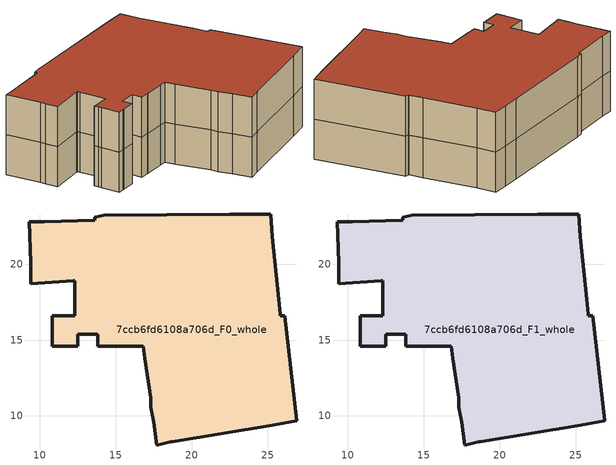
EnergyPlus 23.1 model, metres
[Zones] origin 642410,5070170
7ccb6fd6108a706d_F0_whole
 floor ground (EU_floor_Construction): 25.21,23.3 25.31,21.8 25.71,17.69 25.81,16.69 25.81,16.59 26.11,16.59 26.91,9.69 25.31,9.39 18.7,8.29 18.6,8.29 17.7,8.09 17.5,9.59 17.3,10.59 17.3,11.19 16.91,13.79 16.81,14.59 16.2,14.59 14.6,14.59 14.5,14.59 13.8,14.59 13.8,15.39 12.5,15.4 12.5,14.59 11.4,14.59 11.3,14.59 10.8,14.6 10.8,16 10.8,16.3 10.8,16.6 12.3,16.6 12.3,18.7 12.3,18.9 12.2,18.9 9.4,18.7 9.4,19.7 9.4,20.1 9.3,22.8 10.3,22.8 13.6,22.9 13.61,23.1 14.21,23.2 22.51,23.3 24.01,23.3 z0
 wall outside (EU_wall_Construction): 26.91,9.69 26.11,16.59 25.81,16.59 25.81,16.69 25.71,17.69 25.31,21.8 25.21,23.3 24.01,23.3 22.51,23.3 14.21,23.2 13.61,23.1 13.6,22.9 10.3,22.8 9.3,22.8 9.4,20.1 9.4,19.7 9.4,18.7 12.2,18.9 12.3,18.9 12.3,18.7 12.3,16.6 10.8,16.6 10.8,16.3 10.8,16 10.8,14.6 11.3,14.59 11.4,14.59 12.5,14.59 12.5,15.4 13.8,15.39 13.8,14.59 14.5,14.59 14.6,14.59 16.2,14.59 16.81,14.59 16.91,13.79 17.3,11.19 17.3,10.59 17.5,9.59 17.7,8.09 18.6,8.29 18.7,8.29 25.31,9.39 26.91,9.69 z0:3
7ccb6fd6108a706d_F1_whole
 floor to 7ccb6fd6108a706d_F0_whole (EU_floor_Construction): 25.21,23.3 25.31,21.8 25.71,17.69 25.81,16.69 25.81,16.59 26.11,16.59 26.91,9.69 25.31,9.39 18.7,8.29 18.6,8.29 17.7,8.09 17.5,9.59 17.3,10.59 17.3,11.19 16.91,13.79 16.81,14.59 16.2,14.59 14.6,14.59 14.5,14.59 13.8,14.59 13.8,15.39 12.5,15.4 12.5,14.59 11.4,14.59 11.3,14.59 10.8,14.6 10.8,16 10.8,16.3 10.8,16.6 12.3,16.6 12.3,18.7 12.3,18.9 12.2,18.9 9.4,18.7 9.4,19.7 9.4,20.1 9.3,22.8 10.3,22.8 13.6,22.9 13.61,23.1 14.21,23.2 22.51,23.3 24.01,23.3 z3
 wall outside (EU_wall_Construction): 26.91,9.69 26.11,16.59 25.81,16.59 25.81,16.69 25.71,17.69 25.31,21.8 25.21,23.3 24.01,23.3 22.51,23.3 14.21,23.2 13.61,23.1 13.6,22.9 10.3,22.8 9.3,22.8 9.4,20.1 9.4,19.7 9.4,18.7 12.2,18.9 12.3,18.9 12.3,18.7 12.3,16.6 10.8,16.6 10.8,16.3 10.8,16 10.8,14.6 11.3,14.59 11.4,14.59 12.5,14.59 12.5,15.4 13.8,15.39 13.8,14.59 14.5,14.59 14.6,14.59 16.2,14.59 16.81,14.59 16.91,13.79 17.3,11.19 17.3,10.59 17.5,9.59 17.7,8.09 18.6,8.29 18.7,8.29 25.31,9.39 26.91,9.69 z3:6
 roof outside (EU_roof_Construction): 26.91,9.69 26.11,16.59 25.81,16.59 25.81,16.69 25.71,17.69 25.31,21.8 25.21,23.3 24.01,23.3 22.51,23.3 14.21,23.2 13.61,23.1 13.6,22.9 10.3,22.8 9.3,22.8 9.4,20.1 9.4,19.7 9.4,18.7 12.2,18.9 12.3,18.9 12.3,18.7 12.3,16.6 10.8,16.6 10.8,16.3 10.8,16 10.8,14.6 11.3,14.59 11.4,14.59 12.5,14.59 12.5,15.4 13.8,15.39 13.8,14.59 14.5,14.59 14.6,14.59 16.2,14.59 16.81,14.59 16.91,13.79 17.3,11.19 17.3,10.59 17.5,9.59 17.7,8.09 18.6,8.29 18.7,8.29 25.31,9.39 z6
[Building]
EU S2 Campaign: North Axis=0; Terrain=City; Solar Distribution=FullExterior
[Site:Location]
Lyon-Bron: Latitude=45.75; Longitude=5; Time Zone=1; Elevation=198
[SizingPeriod:WeatherFileDays]
AnnualSizingPeriod: Begin Month=1; Begin Day of Month=1; End Month=12; End Day of Month=31; Day of Week for Start Day=Monday; Use Weather File Daylight Saving Period=No; Use Weather File Rain and Snow Indicators=No
[MATERIAL]
EU_InternalMass_Material: Roughness=MediumRough; Thickness=0.1; Conductivity=1; Density=1800; Specific Heat=900; Thermal Absorptance=0.9; Solar Absorptance=0.7; Visible Absorptance=0.7
[MATERIAL:NOMASS] Roughness=MediumRough; Thermal Absorptance=0.9; Solar Absorptance=0.7; Visible Absorptance=0.7
Name | Thermal Resistance
EU_wall_NoMass | 0.87146
EU_roof_NoMass | 0.842276
EU_floor_NoMass | 0.496999
[CONSTRUCTION]
EU_wall_Construction: EU_wall_NoMass
EU_roof_Construction: EU_roof_NoMass
EU_floor_Construction: EU_floor_NoMass
EU_InternalMass_Construction: EU_InternalMass_Material
[ZONE] Type=1; Multiplier=1; Ceiling Height=autocalculate; Volume=549.257; Floor Area=autocalculate; Part of Total Floor Area=Yes
7ccb6fd6108a706d_F0_whole; 7ccb6fd6108a706d_F1_whole
[INTERNALMASS] Construction=EU_InternalMass_Construction; Surface Area=172.772
Name | Zone or ZoneList
7ccb6fd6108a706d_F0_whole_EU_InternalMass | 7ccb6fd6108a706d_F0_whole
7ccb6fd6108a706d_F1_whole_EU_InternalMass | 7ccb6fd6108a706d_F1_whole
[OTHEREQUIPMENT] Fuel Type=Electricity; Design Level Calculation Method=Watts/Area; Power per Zone Floor Area=1; Fraction Latent=0; Fraction Radiant=0; Fraction Lost=0; Carbon Dioxide Generation Rate=0; EndUse Subcategory=EU_Step8_InternalGains
Name | Zone or ZoneList or Space or SpaceList | Schedule
EU_Step8_InternalGain_7ccb6fd6108a706d_F0_whole_f000 | 7ccb6fd6108a706d_F0_whole | EU_Step8_GainSchedule_7ccb6fd6108a706d_F0_whole_f000
EU_Step8_InternalGain_7ccb6fd6108a706d_F1_whole_f000 | 7ccb6fd6108a706d_F1_whole | EU_Step8_GainSchedule_7ccb6fd6108a706d_F1_whole_f000
[ZONEVENTILATION:DESIGNFLOWRATE] Schedule=EU_AlwaysOn; Design Flow Rate Calculation Method=AirChanges/Hour; Air Changes per Hour=0.425; Ventilation Type=Natural; Fan Pressure Rise=0; Fan Total Efficiency=1; Constant Term Coefficient=1; Temperature Term Coefficient=0; Velocity Term Coefficient=0; Velocity Squared Term Coefficient=0; Minimum Indoor Temperature=-100; Maximum Indoor Temperature=100; Delta Temperature=-100; Minimum Outdoor Temperature=-100; Maximum Outdoor Temperature=100; Maximum Wind Speed=40
Name | Zone or ZoneList or Space or SpaceList
EU_ConstantAir_7ccb6fd6108a706d_F0_whole | 7ccb6fd6108a706d_F0_whole
EU_ConstantAir_7ccb6fd6108a706d_F1_whole | 7ccb6fd6108a706d_F1_whole
[HVACTEMPLATE:THERMOSTAT] Constant Heating Setpoint=20; Constant Cooling Setpoint=50
EU_HeatOnly_7ccb6fd6108a706d_F0_whole; EU_HeatOnly_7ccb6fd6108a706d_F1_whole
[HVACTEMPLATE:ZONE:IDEALLOADSAIRSYSTEM] System Availability Schedule=EU_AlwaysOn; Maximum Heating Supply Air Temperature=50; Minimum Cooling Supply Air Temperature=13; Maximum Heating Supply Air Humidity Ratio=0.0156; Minimum Cooling Supply Air Humidity Ratio=0.0077; Heating Limit=NoLimit; Cooling Limit=NoLimit; Heating Availability Schedule=EU_AlwaysOn; Cooling Availability Schedule=EU_CoolingOff; Dehumidification Control Type=ConstantSensibleHeatRatio; Cooling Sensible Heat Ratio=0.7; Dehumidification Setpoint=60; Humidification Control Type=None; Humidification Setpoint=30; Outdoor Air Method=None; Outdoor Air Flow Rate per Person=0.00944; Outdoor Air Flow Rate per Zone Floor Area=0; Outdoor Air Flow Rate per Zone=0; Demand Controlled Ventilation Type=None; Outdoor Air Economizer Type=NoEconomizer; Heat Recovery Type=None; Sensible Heat Recovery Effectiveness=0.7; Latent Heat Recovery Effectiveness=0.65
Name | Template Thermostat
7ccb6fd6108a706d_F0_whole | EU_HeatOnly_7ccb6fd6108a706d_F0_whole
7ccb6fd6108a706d_F1_whole | EU_HeatOnly_7ccb6fd6108a706d_F1_whole
[SIZING:ZONE] Zone Cooling Design Supply Air Temperature Input Method=SupplyAirTemperature; Zone Cooling Design Supply Air Temperature=13; Zone Heating Design Supply Air Temperature Input Method=SupplyAirTemperature; Zone Heating Design Supply Air Temperature=50; Zone Cooling Design Supply Air Humidity Ratio=0.008; Zone Heating Design Supply Air Humidity Ratio=0.008; Cooling Design Air Flow Method=DesignDay; Cooling Design Air Flow Rate=0; Cooling Minimum Air Flow per Zone Floor Area=0.000762; Cooling Minimum Air Flow=0; Cooling Minimum Air Flow Fraction=0.2; Heating Design Air Flow Method=DesignDay; Heating Design Air Flow Rate=0; Heating Maximum Air Flow per Zone Floor Area=0.002032; Heating Maximum Air Flow=0.141576; Heating Maximum Air Flow Fraction=0.3; Account for Dedicated Outdoor Air System=No; Dedicated Outdoor Air System Control Strategy=NeutralSupplyAir; Dedicated Outdoor Air Low Setpoint Temperature for Design=autosize; Dedicated Outdoor Air High Setpoint Temperature for Design=autosize; Zone Load Sizing Method=Sensible Load Only No Latent Load; Zone Latent Cooling Design Supply Air Humidity Ratio Input Method=HumidityRatioDifference; Zone Cooling Design Supply Air Humidity Ratio Difference=0.005; Zone Latent Heating Design Supply Air Humidity Ratio Input Method=HumidityRatioDifference; Zone Humidification Design Supply Air Humidity Ratio Difference=0.005
7ccb6fd6108a706d_F0_whole; 7ccb6fd6108a706d_F1_whole
[SCHEDULE:CONSTANT]
Name | Hourly Value
EU_AlwaysOn | 1
EU_CoolingOff | 0
[SCHEDULE:FILE] Column Number=1; Rows to Skip at Top=0; Number of Hours of Data=8760; Column Separator=Comma; Interpolate to Timestep=No; Minutes per Item=60; Adjust Schedule for Daylight Savings=Yes
Name | File
EU_Step8_GainSchedule_7ccb6fd6108a706d_F0_whole_f000 | C:\Users\o_iseri\Desktop\OpenUBEM\openubem\outputs\eu_evidence\EU-11\FR-LYO-HAUTCOEURPENTES\idfs\7ccb6fd6108a706d\7ccb6fd6108a706d_F0_whole_f000_gain.csv
EU_Step8_GainSchedule_7ccb6fd6108a706d_F1_whole_f000 | C:\Users\o_iseri\Desktop\OpenUBEM\openubem\outputs\eu_evidence\EU-11\FR-LYO-HAUTCOEURPENTES\idfs\7ccb6fd6108a706d\7ccb6fd6108a706d_F1_whole_f000_gain.csv
